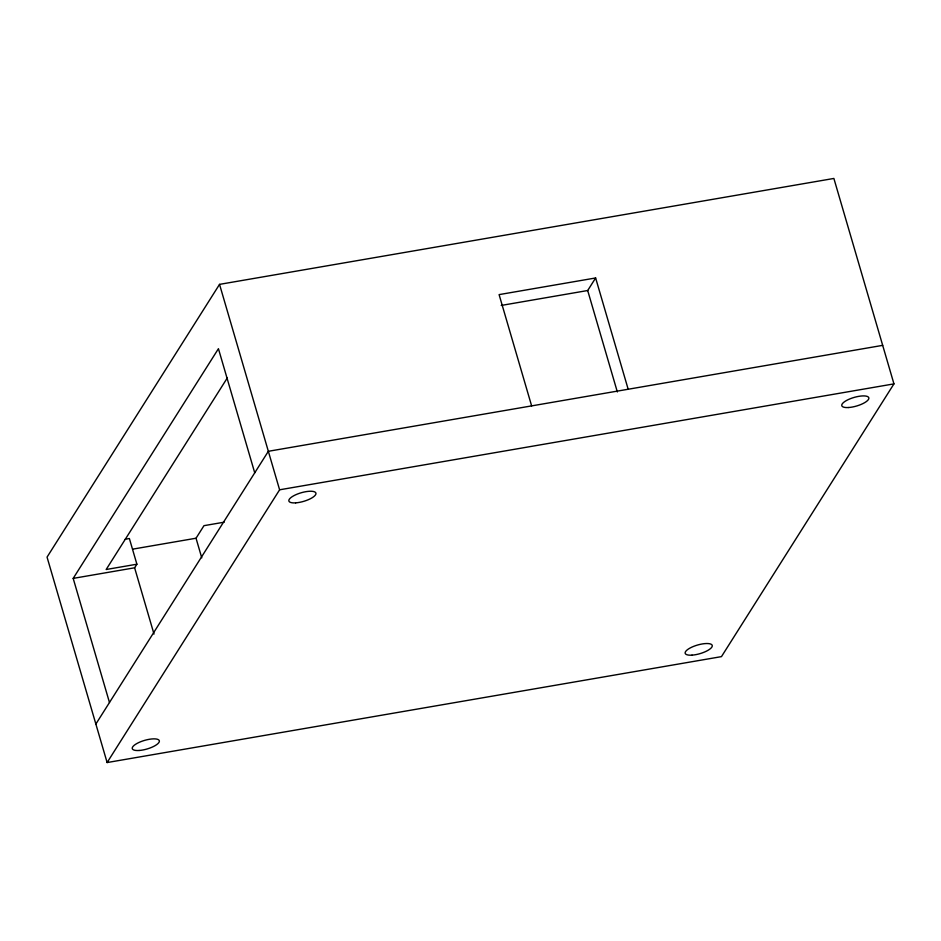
<?xml version="1.0" encoding="UTF-8"?>
<svg xmlns="http://www.w3.org/2000/svg" width="941" height="941" viewBox="0 0 941 941"><rect width="100%" height="100%" fill="white"/><g stroke="black" fill="none" stroke-linecap="round" stroke-linejoin="round"><path stroke-width="1.41" d="M219.535 284.37L47.05 557.119L107.121 762.551L721.465 656.63L893.95 383.881L833.879 178.449L219.535 284.37L279.606 489.802L107.121 762.551M109.474 702.504L73.186 578.386L218.43 348.699L254.729 472.817M227.334 377.894L106.168 569.505L136.892 564.212L129.376 538.523L125.188 539.252M73.186 578.386L134.622 567.799L136.892 564.212M132.916 549.109L196.034 538.228L203.974 525.666L224.193 522.184M95.864 724.041L268.35 451.292L882.682 345.359M501.235 305.437L587.69 290.522L595.629 277.971L628.176 389.245M595.629 277.971L499.095 294.615L531.63 405.889M279.606 489.802L893.95 383.881M587.69 290.522L617.343 391.95M196.034 538.228L201.762 557.825M134.622 567.799L154.006 634.081M692 655.148A14.103 4.482 -16.3 0 0 712.29 645.785A14.103 4.482 -16.3 0 0 691.788 647.161A14.103 4.482 -16.3 0 0 692 655.148M848.594 407.524A14.103 4.482 -16.3 0 0 868.884 398.149A14.103 4.482 -16.3 0 0 848.394 399.537A14.103 4.482 -16.3 0 0 848.594 407.524M295.686 502.859A14.103 4.482 -16.3 0 0 315.976 493.484A14.103 4.482 -16.3 0 0 295.486 494.872A14.103 4.482 -16.3 0 0 295.686 502.859M139.092 750.483A14.103 4.482 -16.3 0 0 159.382 741.108A14.103 4.482 -16.3 0 0 138.88 742.496A14.103 4.482 -16.3 0 0 139.092 750.483"/></g></svg>
